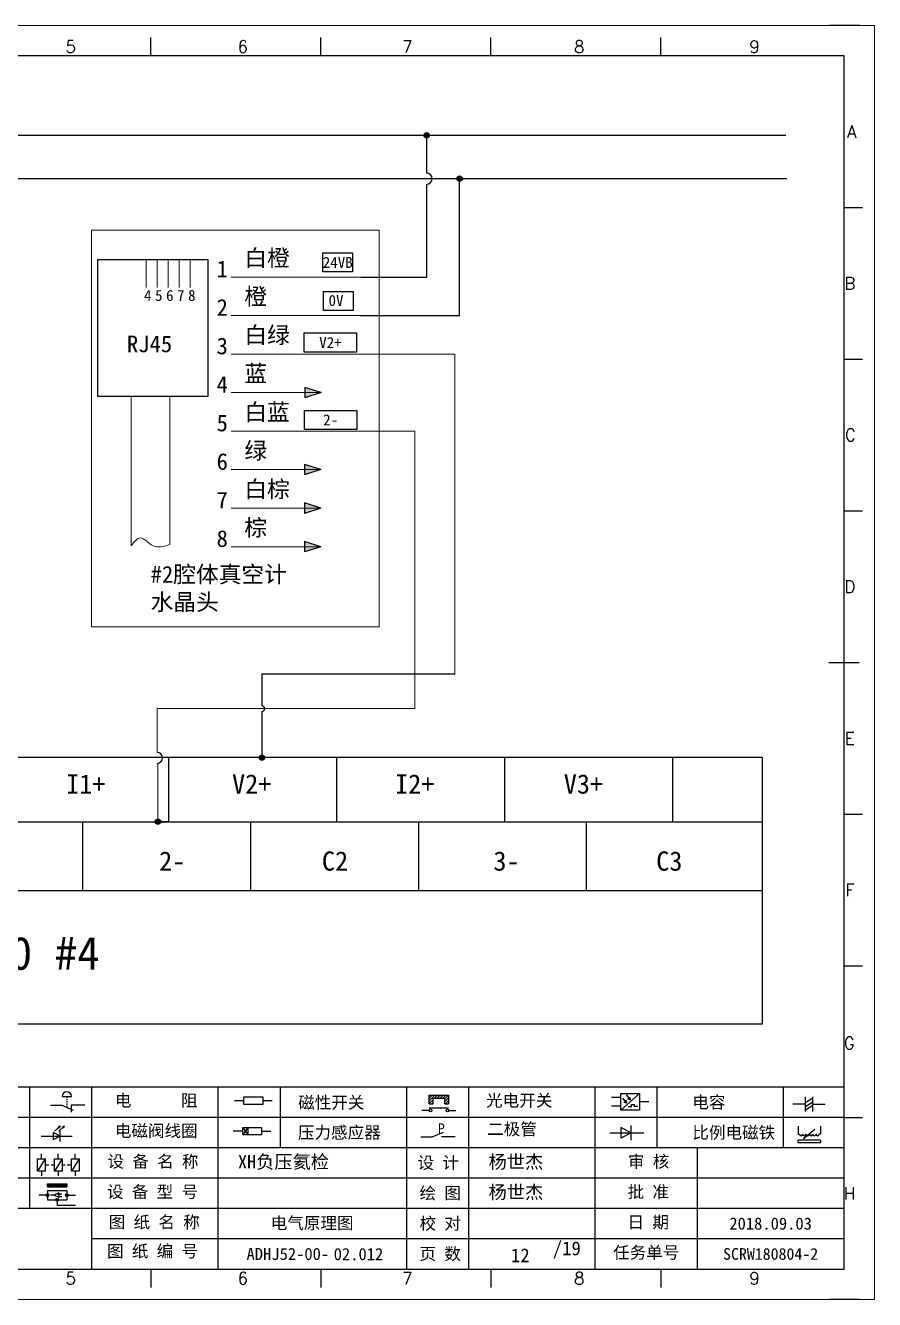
# Model space of a CAD drawing. Header units: millimetres. Extents: x 17734 to 28845, y 9358 to 11073.
# Drawn here: x 23505 to 23659.2, y 9752 to 9983.5 of the extents above; entities that cross this region are included whole.
import ezdxf
from ezdxf.enums import TextEntityAlignment as Align

# ---------------------------------------------------------------- set-up
doc = ezdxf.new("R2010")
doc.units = ezdxf.units.MM
doc.layers.add('1', color=3, linetype='Continuous', lineweight=20)
doc.layers.add('AE_BOR', color=1, linetype='Continuous')
doc.styles.get("Standard").update_dxf_attribs({"font": ''})
doc.styles.add('WD', font='romans.shx', dxfattribs={"bigfont": 'gbcbig.shx'})
doc.styles.add('样式 2', font='')
doc.styles.add('汉字', font='')
doc.styles.get('Standard').set_extended_font_data('SimSun')
doc.styles.get('样式 2').set_extended_font_data('NSimSun')
doc.styles.get('汉字').set_extended_font_data('新宋体')

# ---------------------------------------------------------------- blocks, each defined once
blk = doc.blocks.new('磁性开关')
at = {"linetype": 'ByBlock'}
h = blk.add_hatch(dxfattribs=at)
h.set_pattern_fill('ANSI31', color=256, scale=0.1, style=0)
h.paths.add_polyline_path([(-1910.88, -776.69), (-1910.88, -775.29), (-1907.69, -775.29), (-1907.69, -776.69), (-1908.31, -776.69), (-1908.31, -775.79), (-1910.25, -775.79), (-1910.25, -776.69)])
for p, q in [((-1910.88, -776.69), (-1910.88, -775.29)), ((-1910.88, -775.29), (-1907.69, -775.29)), ((-1910.88, -776.69), (-1910.25, -776.69)), ((-1910.25, -776.69), (-1910.25, -775.79)), ((-1910.25, -775.79), (-1908.31, -775.79)), ((-1908.31, -776.69), (-1908.31, -775.79)), ((-1908.31, -776.69), (-1907.69, -776.69)), ((-1907.69, -775.29), (-1907.69, -776.69)), ((-1910.91, -777.81), (-1912.09, -777.81)), ((-1910.88, -777.39), (-1907.69, -777.39)), ((-1907.66, -777.81), (-1906.48, -777.81))]:
    blk.add_line(p, q, dxfattribs=at)
for centre in [(-1910.68, -777.81), (-1907.88, -777.81)]:
    blk.add_circle(centre, 0.225, dxfattribs=at)
blk = doc.blocks.new('光电开关')
at = {"linetype": 'ByBlock'}
h = blk.add_hatch(dxfattribs=at)
h.set_pattern_fill('ANSI31', color=256, scale=0.01, style=0)
h.set_pattern_definition([(45, (0.172267, 0), (-0.0224506403, 0.0224506403), [])])
h.paths.add_polyline_path([(-1882.44, -776.34), (-1882.5, -775.91), (-1882.68, -776.07)])
h.paths.add_polyline_path([(-1882.86, -776.23), (-1882.44, -776.34), (-1882.68, -776.07)])
h.paths.add_polyline_path([(-1883.05, -776.88), (-1883.11, -776.45), (-1883.29, -776.61)])
h.paths.add_polyline_path([(-1883.47, -776.77), (-1883.05, -776.88), (-1883.29, -776.61)])
for p, q in [((-1884.01, -775.96), (-1885.56, -775.96)), ((-1880.91, -775.3), (-1884.01, -778.05)), ((-1883.75, -776.09), (-1883.05, -776.88)), ((-1883.11, -776.45), (-1883.47, -776.77)), ((-1883.05, -776.88), (-1883.47, -776.77)), ((-1883.14, -775.55), (-1882.44, -776.34)), ((-1883.05, -776.88), (-1883.11, -776.45)), ((-1882.5, -775.91), (-1882.86, -776.23)), ((-1882.44, -776.34), (-1882.86, -776.23)), ((-1882.44, -776.34), (-1882.5, -775.91)), ((-1879.37, -776.67), (-1880.91, -776.67)), ((-1884.01, -777.39), (-1885.56, -777.39)), ((-1882.78, -777.47), (-1882.23, -777.47)), ((-1882.23, -777.47), (-1882.23, -777.14)), ((-1882.23, -777.14), (-1881.78, -777.14)), ((-1881.78, -777.47), (-1881.78, -777.14)), ((-1881.23, -777.47), (-1881.78, -777.47))]:
    blk.add_line(p, q, dxfattribs=at)
blk.add_lwpolyline([(-1884.01, -775.3), (-1880.91, -775.3), (-1880.91, -778.05), (-1884.01, -778.05)], close=True, dxfattribs=at)
blk = doc.blocks.new('电磁阀线圈')
at = {"linetype": 'ByBlock'}
for p, q in [((-1854.61, -796.54), (-1856.17, -796.54)), ((-1854.61, -795.92), (-1853.75, -797.16)), ((-1853.75, -795.92), (-1854.61, -797.16)), ((-1853.75, -795.92), (-1853.75, -797.16)), ((-1851.53, -796.54), (-1849.97, -796.54))]:
    blk.add_line(p, q, dxfattribs=at)
blk.add_lwpolyline([(-1854.61, -795.92), (-1851.53, -795.92), (-1851.53, -797.16), (-1854.61, -797.16)], close=True, dxfattribs=at)
blk = doc.blocks.new('压力感应器')
at = {"linetype": 'ByBlock'}
for p, q in [((-1815.59, -777.73), (-1813.71, -776.93)), ((-1817.44, -777.73), (-1815.59, -777.73)), ((-1811.78, -777.73), (-1814.05, -777.73))]:
    blk.add_line(p, q, dxfattribs=at)
at = {"linetype": 'ByBlock', "insert": (-1814.65, -775.48), "char_height": 1.68, "width": 1.2242, "attachment_point": 1}
blk.add_mtext('{\\fNSimSun|b0|i0|c134|p49;P}', dxfattribs=at)
blk = doc.blocks.new('二极管')
at = {"linetype": 'ByBlock'}
for p, q in [((-1787.52, -776.77), (-1781.92, -776.77)), ((-1783.97, -776.77), (-1785.69, -775.9)), ((-1785.69, -775.9), (-1785.69, -777.65)), ((-1783.97, -776.77), (-1785.69, -777.65)), ((-1783.97, -777.99), (-1783.97, -775.56))]:
    blk.add_line(p, q, dxfattribs=at)
blk = doc.blocks.new('电容')
at = {"linetype": 'ByBlock'}
for p, q in [((-1756.08, -782.99), (-1756.08, -780.56)), ((-1754.86, -780.79), (-1756.08, -781.55)), ((-1754.86, -782.99), (-1754.86, -780.56)), ((-1756.08, -781.77), (-1758.13, -781.77)), ((-1754.86, -781.44), (-1756.08, -782.2)), ((-1754.86, -781.99), (-1756.08, -782.75)), ((-1754.86, -781.77), (-1752.81, -781.77))]:
    blk.add_line(p, q, dxfattribs=at)
blk = doc.blocks.new('发光二极管')
at = {"linetype": 'ByBlock'}
for p, q in [((-1755.78, -785.92), (-1754.89, -785.14)), ((-1754.89, -785.14), (-1755.2, -785.22)), ((-1755.2, -785.22), (-1755.01, -785.43)), ((-1755.08, -785.92), (-1754.18, -785.14)), ((-1754.89, -785.14), (-1755.01, -785.43)), ((-1754.18, -785.14), (-1754.49, -785.22)), ((-1754.49, -785.22), (-1754.31, -785.43)), ((-1754.18, -785.14), (-1754.31, -785.43)), ((-1758.01, -786.77), (-1752.89, -786.77)), ((-1754.84, -786.77), (-1756.04, -786.16)), ((-1756.04, -786.16), (-1756.04, -787.39)), ((-1754.84, -786.77), (-1756.04, -787.39)), ((-1754.84, -787.63), (-1754.84, -785.92))]:
    blk.add_line(p, q, dxfattribs=at)
blk = doc.blocks.new('比例电磁阀')
at = {"linetype": 'ByBlock'}
for p, q in [((-1757.26, -775.38), (-1757.26, -776.71)), ((-1757.26, -776.71), (-1757.05, -776.71)), ((-1754.5, -775.98), (-1756.35, -777.44)), ((-1753.58, -776.71), (-1753.8, -776.71)), ((-1753.58, -775.38), (-1753.58, -776.71)), ((-1753.6, -777.73), (-1757.25, -777.73)), ((-1757.25, -778.13), (-1757.25, -777.73)), ((-1753.6, -778.13), (-1757.25, -778.13)), ((-1756.35, -777.44), (-1756.25, -777.25)), ((-1756.35, -777.44), (-1756.15, -777.38)), ((-1756.15, -777.38), (-1756.25, -777.25)), ((-1753.6, -777.73), (-1753.6, -778.13))]:
    blk.add_line(p, q, dxfattribs=at)
for centre in [(-1756.78, -776.71), (-1756.24, -776.71), (-1755.7, -776.71), (-1755.15, -776.71), (-1754.61, -776.71), (-1754.07, -776.71)]:
    blk.add_arc(centre, 0.271, 180, 0, dxfattribs=at)
blk = doc.blocks.new('保安开关')
at = {"linetype": 'ByBlock'}
for p, q in [((-1757.33, -790.79), (-1758.6, -792.81)), ((-1757.96, -790.79), (-1757.96, -789.97)), ((-1754.54, -790.79), (-1755.81, -792.81)), ((-1755.17, -790.79), (-1755.17, -789.97)), ((-1751.75, -790.79), (-1753.02, -792.81)), ((-1752.39, -790.79), (-1752.39, -789.97)), ((-1757.96, -792.81), (-1757.96, -793.62)), ((-1757.33, -791.8), (-1756.72, -791.8)), ((-1756.35, -791.8), (-1755.89, -791.8)), ((-1755.17, -792.81), (-1755.17, -793.62)), ((-1754.52, -791.8), (-1754.06, -791.8)), ((-1753.69, -791.8), (-1753.08, -791.8)), ((-1752.39, -792.81), (-1752.39, -793.62))]:
    blk.add_line(p, q, dxfattribs=at)
for points in [[(-1758.6, -790.79), (-1757.33, -790.79), (-1757.33, -792.81), (-1758.6, -792.81)], [(-1755.81, -790.79), (-1754.54, -790.79), (-1754.54, -792.81), (-1755.81, -792.81)], [(-1753.02, -790.79), (-1751.75, -790.79), (-1751.75, -792.81), (-1753.02, -792.81)]]:
    blk.add_lwpolyline(points, close=True, dxfattribs=at)
blk = doc.blocks.new('接近开关')
at = {"linetype": 'ByBlock'}
h = blk.add_hatch(dxfattribs=at)
h.set_pattern_fill('ANSI31', color=256, scale=0.01, style=0)
h.set_pattern_definition([(45, (-89.131516, -30.795668), (-0.0224506403, 0.0224506403), [])])
h.paths.add_polyline_path([(-1516.96, -1123.35), (-1516.96, -1122.85), (-1513.76, -1122.85), (-1513.76, -1123.35)])
for p, q in [((-1516.96, -1123.35), (-1516.96, -1122.85)), ((-1516.96, -1122.85), (-1513.76, -1122.85)), ((-1516.96, -1123.35), (-1513.76, -1123.35)), ((-1513.76, -1122.85), (-1513.76, -1123.35)), ((-1517.18, -1124.71), (-1518.36, -1124.71)), ((-1516.96, -1123.95), (-1513.76, -1123.95)), ((-1516.96, -1123.95), (-1516.96, -1125.47)), ((-1516.96, -1125.47), (-1513.76, -1125.47)), ((-1515.91, -1124.71), (-1516.45, -1124.71)), ((-1515.11, -1124.31), (-1515.91, -1124.71)), ((-1515.11, -1125.11), (-1515.91, -1124.71)), ((-1515.33, -1124.53), (-1515.17, -1124.53)), ((-1515.33, -1124.88), (-1515.17, -1124.88)), ((-1515.25, -1124.45), (-1515.25, -1124.61)), ((-1515.11, -1124.31), (-1515.11, -1125.11)), ((-1515.11, -1124.48), (-1514.58, -1124.48)), ((-1515.11, -1124.94), (-1514.58, -1124.94)), ((-1513.76, -1123.95), (-1513.76, -1125.47)), ((-1513.54, -1124.71), (-1512.36, -1124.71)), ((-1515.36, -1125.69), (-1515.36, -1126.36)), ((-1515.36, -1126.36), (-1512.36, -1126.36))]:
    blk.add_line(p, q, dxfattribs=at)
for centre in [(-1516.96, -1124.71), (-1515.36, -1125.47), (-1513.76, -1124.71)]:
    blk.add_circle(centre, 0.225, dxfattribs=at)
blk = doc.blocks.new('电阻')
at = {"linetype": 'ByBlock'}
for p, q in [((-3.09, 0), (-1.57, 0)), ((1.57, 0), (3.09, 0))]:
    blk.add_line(p, q, dxfattribs=at)
blk.add_lwpolyline([(-1.57, 0.63), (1.57, 0.63), (1.57, -0.63), (-1.57, -0.63)], close=True, dxfattribs=at)
blk = doc.blocks.new('急停按钮')
at = {"linetype": 'ByBlock'}
for p, q in [((-1.86, 0), (0, 0)), ((0, 0), (1.88, -0.81)), ((0.06, 1.45), (1.61, 1.45)), ((0.83, 1.45), (0.83, 1.24)), ((0.83, 1.07), (0.83, 0.85)), ((0.83, 0.68), (0.83, 0.47)), ((0.83, 0.29), (0.83, 0.08)), ((3.81, 0), (1.54, 0)), ((1.54, 0), (1.54, -1.15)), ((0.83, -0.09), (0.83, -0.24))]:
    blk.add_line(p, q, dxfattribs=at)
blk.add_arc((0.83, 1.45), 0.774, 0, 180)
blk = doc.blocks.new('电控横A4')
for p, q in [((292, -5), (5, -5)), ((292, -205), (292, -5)), ((10.03, -205), (289.53, -205)), ((130.8, -205), (190.75, -205)), ((190.75, -205), (259.54, -205))]:
    blk.add_line(p, q)
at = {"linetype": 'ByBlock'}
for p, q in [((292, -175), (5, -175)), ((292, -180), (5, -180)), ((292, -185), (5, -185)), ((292, -190), (5, -190)), ((292, -195), (5, -195)), ((292, -200), (168.03, -200))]:
    blk.add_line(p, q, dxfattribs=at)
at = {"color": 0, "lineweight": -2}
for p, q in [((157.79, -175), (157.79, -195)), ((168.03, -175), (168.03, -204.92)), ((188.84, -175), (188.84, -185)), ((199.08, -175), (199.08, -185)), ((219.89, -175), (219.89, -185)), ((230.12, -175), (230.12, -185)), ((250.93, -175), (250.93, -185)), ((261.17, -175), (261.17, -185)), ((281.98, -175), (281.98, -185)), ((188.84, -185), (188.84, -204.92)), ((219.89, -185), (219.89, -205)), ((230.12, -185), (230.12, -205)), ((250.93, -185), (250.93, -205)), ((267.79, -185), (267.79, -205))]:
    blk.add_line(p, q, dxfattribs=at)
at = {"color": 0, "ltscale": 2}
for p, q in [((292, -205), (292, -183.55)), ((259.54, -205), (289.53, -205)), ((259.54, -205), (292, -205))]:
    blk.add_line(p, q, dxfattribs=at)
at = {"layer": 'AE_BOR', "color": 1, "lineweight": 15}
for p, q in [((0, 0), (297, 0)), ((297, 0), (297, -210)), ((297, -210), (0, -210))]:
    blk.add_line(p, q, dxfattribs=at)
at = {"layer": 'AE_BOR'}
for p, q in [((177.78, -5), (177.78, -2)), ((205.78, -5), (205.78, -2)), ((233.78, -5), (233.78, -2)), ((261.78, -5), (261.78, -2)), ((292, -30), (295, -30)), ((292, -55), (295, -55)), ((292, -80), (295, -80)), ((292, -130), (295, -130)), ((292, -155), (295, -155)), ((292, -180), (295, -180)), ((177.78, -205), (177.78, -208)), ((205.78, -205), (205.78, -208)), ((233.78, -205), (233.78, -208)), ((261.78, -205), (261.78, -208))]:
    blk.add_line(p, q, dxfattribs=at)
at = {"layer": 'AE_BOR', "lineweight": 30}
for p, q in [((294.53, 0), (289.53, 0)), ((294.53, -210), (289.53, -210))]:
    blk.add_line(p, q, dxfattribs=at)
at = {"layer": 'AE_BOR', "color": 2, "lineweight": 30}
blk.add_line((289.5, -105), (294.5, -105), dxfattribs=at)
for name, p in [('急停按钮', (163.12, -177.98)), ('电阻', (194.66, -177.22))]:
    blk.add_blockref(name, p)
at = {"linetype": 'ByBlock'}
for name, p in [('磁性开关', (2134.53, 598.96)), ('光电开关', (2139.22, 599.27)), ('电容', (2041.69, 603.98)), ('发光二极管', (1917.72, 603.69)), ('电磁阀线圈', (2047.53, 614.3)), ('压力感应器', (2039.72, 594.52)), ('二极管', (2040.91, 594.27)), ('比例电磁阀', (2041.69, 593.98)), ('保安开关', (1917.72, 603.98)), ('接近开关', (1677.72, 931.9))]:
    blk.add_blockref(name, p, dxfattribs=at)
at = {"char_height": 2, "attachment_point": 1, "style": '汉字'}
for s, insert in [('{\\fKaiTi_GB2312|b0|i0|c134|p49;电      阻}', (171.86, -176.19)), ('{\\fKaiTi_GB2312|b0|i0|c134|p49;磁性开关}', (202.07, -176.53)), ('{\\fKaiTi_GB2312|b0|i0|c134|p49;光电开关}', (233.02, -176.19)), ('{\\fKaiTi_GB2312|b0|i0|c134|p49;电容}', (267, -176.48)), ('{\\fKaiTi_GB2312|b0|i0|c134|p49;电磁阀线圈}', (171.86, -181.19)), ('{\\fKaiTi_GB2312|b0|i0|c134|p49;压力感应器}', (202.02, -181.47)), ('{\\fKaiTi_GB2312|b0|i0|c134|p49;二极管}', (233.2, -180.91)), ('{\\fKaiTi_GB2312|b0|i0|c134|p49;比例电磁铁}', (267, -181.48)), ('{\\fKaiTi_GB2312|b0|i0|c134|p0;设 备 名 称}', (170.65, -186.24)), ('{\\fKaiTi_GB2312|b0|i0|c134|p0;设 计}', (221.72, -186.46)), ('{\\fKaiTi_GB2312|b0|i0|c134|p0;审 核}', (256.39, -186.25)), ('{\\fKaiTi_GB2312|b0|i0|c134|p0;设 备 型 号}', (170.58, -191.24)), ('{\\fKaiTi_GB2312|b0|i0|c134|p0;批 准}', (256.32, -191.25)), ('{\\fKaiTi_GB2312|b0|i0|c134|p0;绘 图}', (222.05, -191.46)), ('{\\fKaiTi_GB2312|b0|i0|c134|p0;图 纸 名 称}', (170.86, -196.24)), ('{\\fKaiTi_GB2312|b0|i0|c134|p0;校 对}', (222.05, -196.46)), ('{\\fKaiTi_GB2312|b0|i0|c134|p0;日 期}', (256.32, -196.25)), ('{\\fKaiTi_GB2312|b0|i0|c134|p0;图 纸 编 号}', (170.57, -201.03)), ('{\\fKaiTi_GB2312|b0|i0|c134|p0;页 数}', (222.05, -201.46)), ('{\\fKaiTi_GB2312|b0|i0|c134|p0;任务单号}', (253.94, -201.25))]:
    blk.add_mtext(s, dxfattribs=dict(at, insert=insert))
for s, insert, char_height, width, attachment_point in [('{\\fKaiTi_GB2312|b0|i0|c134|p49;XH负压氦检}', (192.15, -186.2), 2.2, 26.5767, 1), ('{\\fKaiTi_GB2312|b0|i0|c134|p49;杨世杰}', (233.43, -186.2), 2.2, 15.3175, 1), ('{\\fKaiTi_GB2312|b0|i0|c134|p49;杨世杰}', (233.43, -191.2), 2.2, 15.3175, 1), ('{\\fKaiTi_GB2312|b0|i0|c134|p49;2018.09.03}', (279.89, -197.5), 2, 24.2172, 5), ('{\\fKaiTi_GB2312|b0|i0|c134|p49;SCRW180804-2}', (279.89, -202.5), 1.92, 24.2172, 5)]:
    blk.add_mtext(s, dxfattribs=dict(insert=insert, char_height=char_height, width=width, attachment_point=attachment_point))
at = {"color": 0, "lineweight": -2, "insert": (200.36, -202.5), "char_height": 2, "width": 31.0482, "attachment_point": 5}
blk.add_mtext('{\\C256;ADHJ52-00-}', dxfattribs=at)
at = {"color": 0, "linetype": 'ByBlock', "lineweight": -2, "insert": (242.64, -201.84), "char_height": 4.2689, "width": 20.8102, "attachment_point": 5}
blk.add_mtext('  {\\H0.53119x; /19}', dxfattribs=at)
at = {"layer": 'AE_BOR', "style": 'WD'}
for s, p in [('5', (164.59, -4.5)), ('6', (192.94, -4.5)), ('7', (220.04, -4.5)), ('8', (248.37, -4.5)), ('9', (277.23, -4.5)), ('5', (164.59, -207.5)), ('6', (192.94, -207.5)), ('7', (220.04, -207.5)), ('8', (248.37, -207.5)), ('9', (277.23, -207.5))]:
    blk.add_text(s, height=2, dxfattribs=at).set_placement(p, align=Align.CENTER)
for s, p in [('A', (294.03, -17.5)), ('B', (293.84, -42.5)), ('C', (293.93, -67.5)), ('D', (293.84, -92.5)), ('E', (293.74, -117.5)), ('F', (293.74, -142.5)), ('F', (293.74, -142.5)), ('G', (293.74, -167.72)), ('H', (293.84, -192.5))]:
    blk.add_text(s, height=2, dxfattribs=at).set_placement(p, align=Align.MIDDLE_RIGHT)

msp = doc.modelspace()

# ---------------------------------------------------------------- hatches: boundary and pattern name
at = {"lineweight": -2}
h = msp.add_hatch(color=0, dxfattribs=at)
edge = h.paths.add_edge_path()
edge.add_arc((23577.833, 9963.518), 0.5, 0, 360)
h = msp.add_hatch(color=0, dxfattribs=at)
edge = h.paths.add_edge_path()
edge.add_arc((23583.796, 9955.646), 0.5, 0, 360)
for points in [[(23558.645, 9916.763), (23555.698, 9917.708), (23555.698, 9915.819)], [(23558.599, 9902.763), (23555.652, 9903.708), (23555.652, 9901.819)], [(23558.599, 9895.763), (23555.652, 9896.708), (23555.652, 9894.819)], [(23558.599, 9888.763), (23555.652, 9889.708), (23555.652, 9887.819)]]:
    msp.add_hatch(color=256).paths.add_polyline_path(points)
h = msp.add_hatch(color=0, dxfattribs=at)
edge = h.paths.add_edge_path()
edge.add_arc((23547.901, 9850.414), 0.5, 0, 360)
h = msp.add_hatch(color=0, dxfattribs=at)
edge = h.paths.add_edge_path()
edge.add_arc((23529.007, 9838.781), 0.5, 0, 360)

# ---------------------------------------------------------------- linework, layer by layer
at = {"color": 0, "lineweight": -2}
for p, q in [((23366.743, 9963.518), (23643.035, 9963.518)), ((23577.833, 9956.646), (23577.833, 9963.518)), ((23366.743, 9955.646), (23643.224, 9955.646)), ((23583.796, 9930.763), (23583.796, 9955.646)), ((23577.833, 9937.763), (23577.833, 9954.646)), ((23565.974, 9937.763), (23577.833, 9937.763)), ((23565.836, 9930.763), (23583.796, 9930.763)), ((23531.007, 9838.769), (23531.007, 9850.355)), ((23561.507, 9838.634), (23561.507, 9850.355)), ((23592.007, 9838.634), (23592.007, 9850.355)), ((23622.507, 9838.634), (23622.507, 9850.355)), ((23362.82, 9838.769), (23638.77, 9838.769)), ((23515.32, 9838.769), (23515.32, 9826.259)), ((23545.82, 9838.769), (23545.82, 9826.259)), ((23576.32, 9838.769), (23576.32, 9826.259)), ((23606.82, 9838.769), (23606.82, 9826.259)), ((23362.82, 9826.259), (23638.749, 9826.259))]:
    msp.add_line(p, q, dxfattribs=at)
at = {"lineweight": 0}
for p, q in [((23526.9, 9941.041), (23526.9, 9935.884)), ((23528.9, 9941.041), (23528.9, 9935.884)), ((23530.9, 9941.041), (23530.9, 9935.884)), ((23532.9, 9941.041), (23532.9, 9935.884)), ((23534.9, 9941.041), (23534.9, 9935.884)), ((23542.336, 9937.763), (23565.974, 9937.763)), ((23542.336, 9930.763), (23565.836, 9930.763)), ((23542.336, 9923.763), (23582.965, 9923.763)), ((23542.336, 9916.763), (23558.645, 9916.763)), ((23524.163, 9916.144), (23524.163, 9888.91)), ((23531.203, 9916.144), (23531.203, 9889.137)), ((23542.336, 9909.763), (23566.388, 9909.763)), ((23542.336, 9902.763), (23558.599, 9902.763)), ((23542.336, 9895.763), (23558.599, 9895.763)), ((23542.336, 9888.763), (23558.599, 9888.763))]:
    msp.add_line(p, q, dxfattribs=at)
for p, q in [((23558.645, 9916.763), (23555.698, 9917.708)), ((23555.698, 9917.708), (23555.698, 9915.819)), ((23558.645, 9916.763), (23555.698, 9915.819)), ((23558.599, 9902.763), (23555.652, 9903.708)), ((23555.652, 9903.708), (23555.652, 9901.819)), ((23558.599, 9902.763), (23555.652, 9901.819)), ((23558.599, 9895.763), (23555.652, 9896.708)), ((23555.652, 9896.708), (23555.652, 9894.819)), ((23558.599, 9895.763), (23555.652, 9894.819)), ((23558.599, 9888.763), (23555.652, 9889.708)), ((23555.652, 9889.708), (23555.652, 9887.819)), ((23558.599, 9888.763), (23555.652, 9887.819)), ((23582.965, 9865.574), (23547.901, 9865.574)), ((23547.901, 9865.574), (23547.901, 9859.83)), ((23547.901, 9858.83), (23547.901, 9850.414)), ((23531.007, 9838.769), (23529.007, 9838.769))]:
    msp.add_line(p, q)
msp.add_lwpolyline([(23516.926, 9946.287), (23569.177, 9946.287), (23569.177, 9874.198), (23516.926, 9874.198)], close=True, dxfattribs=at)
at = {"color": 1}
for points in [[(23558.976, 9942.157), (23564.378, 9942.157), (23564.378, 9938.683), (23558.976, 9938.683)], [(23559.072, 9935.157), (23564.475, 9935.157), (23564.475, 9931.683), (23559.072, 9931.683)], [(23555.592, 9927.6), (23565.109, 9927.6), (23565.109, 9924.126), (23555.592, 9924.126)], [(23555.637, 9913.537), (23565.153, 9913.537), (23565.153, 9910.063), (23555.637, 9910.063)]]:
    msp.add_lwpolyline(points, close=True, dxfattribs=at)
msp.add_lwpolyline([(23518.08, 9940.972), (23538.111, 9940.972), (23538.111, 9916.034), (23518.08, 9916.034)], close=True)
at = {"color": 0, "lineweight": -2}
msp.add_lwpolyline([(23362.82, 9850.501), (23638.749, 9850.501), (23638.749, 9802.017), (23362.82, 9802.017)], close=True, dxfattribs=at)
for centre in [(23577.833, 9963.518), (23583.796, 9955.646), (23547.901, 9850.414), (23529.007, 9838.781)]:
    msp.add_circle(centre, 0.5, dxfattribs=at)
for centre in [(23577.833, 9955.646), (23528.852, 9850.382)]:
    msp.add_arc(centre, 1, 270, 90, dxfattribs=at)
msp.add_arc((23547.901, 9859.33), 0.5, 270, 90)
at = {"lineweight": 0}
msp.add_spline([(23524.163, 9888.91), (23525.82, 9890.351), (23528.104, 9888.947), (23531.203, 9889.137)], degree=3, dxfattribs=at)
at = {"layer": '1', "color": 7, "linetype": 'Continuous', "lineweight": 13}
for p, q in [((23582.965, 9923.763), (23582.965, 9865.574)), ((23529.014, 9849.41), (23529.014, 9838.767))]:
    msp.add_line(p, q, dxfattribs=at)
msp.add_lwpolyline([(23566.131, 9909.747), (23575.701, 9909.747), (23575.701, 9859.33), (23528.852, 9859.33), (23528.852, 9851.387)], dxfattribs=at)

# ---------------------------------------------------------------- block references
at = {"xscale": 1.1025, "yscale": 1.1025, "zscale": 1.1025}
msp.add_blockref('电控横A4', (23331.716, 9983.476), dxfattribs=at)

# ---------------------------------------------------------------- texts
at = {"color": 7, "char_height": 3.024, "width": 47.92444, "attachment_point": 1}
for s, insert in [('{\\fSimSun|b0|i0|c134|p2;白橙}', (23544.722, 9942.737)), ('{\\fSimSun|b0|i0|c134|p2;1}', (23539.669, 9940.748)), ('{\\fSimSun|b0|i0|c134|p2;橙}', (23544.722, 9935.737)), ('{\\fSimSun|b0|i0|c134|p2;2}', (23539.669, 9933.748)), ('{\\fSimSun|b0|i0|c134|p2;白绿}', (23544.722, 9928.737)), ('{\\fSimSun|b0|i0|c134|p2;RJ45}', (23523.379, 9927.121)), ('{\\fSimSun|b0|i0|c134|p2;3}', (23539.669, 9926.748)), ('{\\fSimSun|b0|i0|c134|p2;蓝}', (23544.722, 9921.737)), ('{\\fSimSun|b0|i0|c134|p2;4}', (23539.669, 9919.748)), ('{\\fSimSun|b0|i0|c134|p2;白蓝}', (23544.722, 9914.737)), ('{\\fSimSun|b0|i0|c134|p2;5}', (23539.669, 9912.748)), ('{\\fSimSun|b0|i0|c134|p2;绿}', (23544.722, 9907.737)), ('{\\fSimSun|b0|i0|c134|p2;6}', (23539.669, 9905.748)), ('{\\fSimSun|b0|i0|c134|p2;白棕}', (23544.722, 9900.737)), ('{\\fSimSun|b0|i0|c134|p2;7}', (23539.669, 9898.748)), ('{\\fSimSun|b0|i0|c134|p2;棕}', (23544.722, 9893.737)), ('{\\fSimSun|b0|i0|c134|p2;8}', (23539.669, 9891.748)), ('#2腔体真空计\\P水晶头', (23527.694, 9885.258))]:
    msp.add_mtext(s, dxfattribs=dict(at, insert=insert))
at = {"char_height": 2, "style": '样式 2'}
for s, insert, width, attachment_point in [('24VB', (23561.677, 9940.42), 5.40292, 5), ('0V', (23560, 9934.513), 11.52479, 1), ('V2+', (23560.351, 9925.863), 9.51681, 5), ('2-', (23560.395, 9911.8), 9.51681, 5)]:
    msp.add_mtext(s, dxfattribs=dict(at, insert=insert, width=width, attachment_point=attachment_point))
at = {"char_height": 2, "width": 3.70552, "attachment_point": 1}
for s, insert in [('{\\fSimSun|b0|i0|c134|p2;4}', (23526.496, 9935.417)), ('{\\fSimSun|b0|i0|c134|p2;5}', (23528.496, 9935.417)), ('{\\fSimSun|b0|i0|c134|p2;6}', (23530.496, 9935.417)), ('{\\fSimSun|b0|i0|c134|p2;7}', (23532.496, 9935.417)), ('{\\fSimSun|b0|i0|c134|p2;8}', (23534.496, 9935.417))]:
    msp.add_mtext(s, dxfattribs=dict(at, insert=insert))
at = {"color": 0, "lineweight": -2}
for s, insert, char_height, width, attachment_point in [('I1+', (23512.355, 9847.389), 3.5, 24.73999, 1), ('V2+', (23542.482, 9847.389), 3.5, 24.73999, 1), ('I2+', (23572.087, 9847.389), 3.5, 24.73999, 1), ('V3+', (23602.721, 9847.389), 3.5, 24.73999, 1), ('2-', (23529.235, 9833.382), 3.5, 24.73999, 1), ('C2', (23558.802, 9833.382), 3.5, 24.73999, 1), ('3-', (23589.94, 9833.382), 3.5, 24.73999, 1), ('C3', (23619.507, 9833.382), 3.5, 24.73999, 1), ('电气原理图', (23557.024, 9765.732), 2.205, 34.2306, 5), ('02.012', (23560.939, 9761.306), 2.205, 5.72397, 1)]:
    msp.add_mtext(s, dxfattribs=dict(at, insert=insert, char_height=char_height, width=width, attachment_point=attachment_point))
at = {"lineweight": 0, "insert": (23477.616, 9817.877), "char_height": 6, "width": 332.37399, "attachment_point": 1}
msp.add_mtext('KV-AD40 #4', dxfattribs=at)
at = {"color": 0, "linetype": 'ByBlock', "lineweight": -2, "insert": (23594.839, 9759.983), "char_height": 2.5, "width": 5.1278, "attachment_point": 5}
msp.add_mtext('12', dxfattribs=at)

doc.saveas('drawing.dxf')
